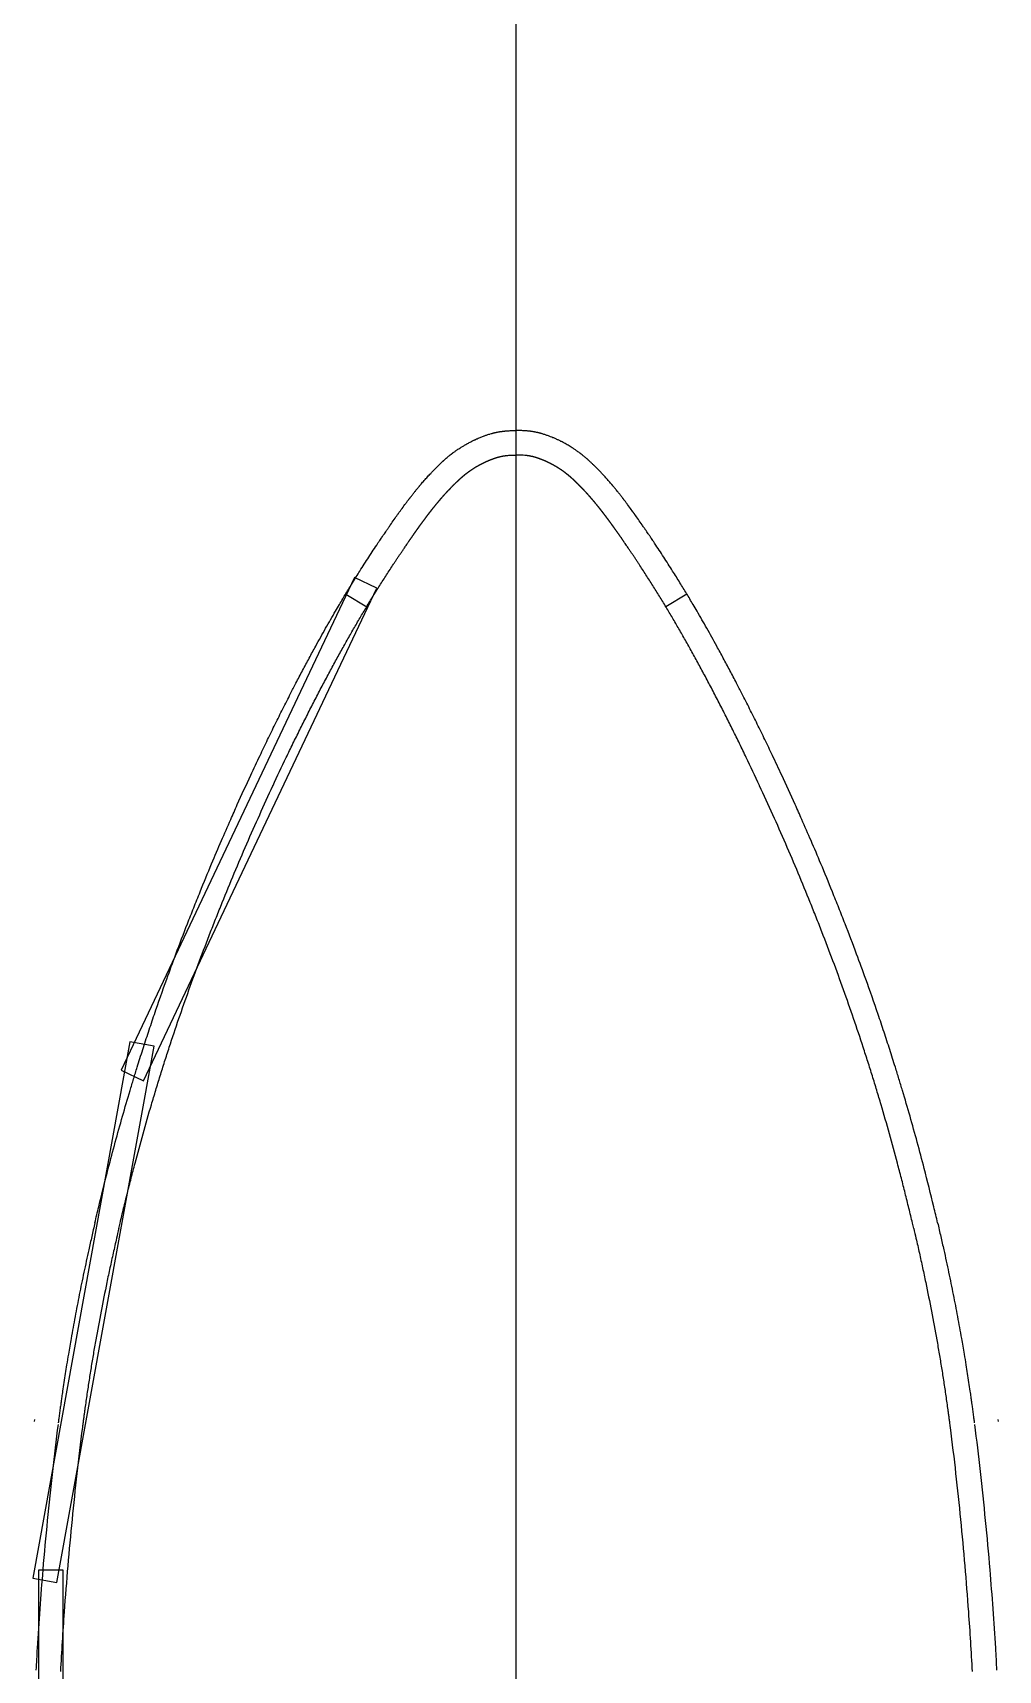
# Model space of a CAD drawing. Header units: millimetres. Extents: x -2789 to 12250, y -4440 to 7168.
# Drawn here: x -380 to 1390, y -1618 to 1386 of the extents above; entities that cross this region are included whole.
import ezdxf

# ---------------------------------------------------------------- set-up
doc = ezdxf.new("R2010")
doc.units = ezdxf.units.MM
doc.header["$MEASUREMENT"] = 0

msp = doc.modelspace()

# ---------------------------------------------------------------- linework, layer by layer
for p, q in [((506.47654, 1356.46758), (506.47654, 7168.37386)), ((506.47654, 1356.46758), (506.47654, 7168.37386)), ((506.47654, -4440.28565), (506.47654, 1371.62064)), ((506.47654, -4440.28565), (506.47654, 1371.62064)), ((193.68875, 356.18674), (232.21979, 332.94113)), ((819.26433, 356.18674), (780.73329, 332.94113))]:
    msp.add_line(p, q)
at = {"color": 7, "linetype": 'Continuous', "lineweight": 25}
for p, q in [((-376.80928, -1158.59942), (-377.22984, -1161.8758)), ((-288.63905, -1169.96701), (-289.05049, -1173.17235)), ((1301.59213, -1169.96701), (1302.00357, -1173.17235)), ((1389.76236, -1158.59942), (1390.18292, -1161.8758))]:
    msp.add_line(p, q, dxfattribs=at)
for points in [[(-217.74453, -517.55959), (-177.07056, -536.8113), (250.74515, 367.05469), (210.07118, 386.30639)], [(-380.03962, -1449.33065), (-335.76048, -1457.35295), (-157.48702, -473.37197), (-201.76616, -465.34966)], [(-369.44698, -2434.87613), (-324.44698, -2434.87613), (-324.44698, -1434.87613), (-369.44698, -1434.87613)]]:
    msp.add_lwpolyline(points, close=True)
at = {"color": 7, "linetype": 'Continuous'}
for points, knots in [([(271.97613, 477.6583), (273.21343, 479.45585), (274.43023, 481.21846), (278.01952, 486.40193), (280.3309, 489.7184), (284.791, 496.0734), (286.94026, 499.11268), (289.23502, 502.33105), (289.46152, 502.64841), (289.91493, 503.28311), (290.11405, 503.5616), (290.51857, 504.12672), (290.69395, 504.3716), (291.0149, 504.81938), (291.17575, 505.04365), (291.78165, 505.88787), (292.22428, 506.50345), (293.61796, 508.43807), (294.56362, 509.74538), (297.80159, 514.20293), (300.0572, 517.27522), (303.39614, 521.77239), (304.51199, 523.26641), (306.16908, 525.47158), (306.7181, 526.19991), (307.62749, 527.40254), (307.98971, 527.88054), (308.54717, 528.61458), (308.74093, 528.86942), (309.0209, 529.23725), (309.10954, 529.35366), (309.33569, 529.65041), (309.47502, 529.83308), (309.78867, 530.24397), (309.9636, 530.47291), (310.30234, 530.91573), (310.46946, 531.13395), (310.80425, 531.57066), (310.97168, 531.78883), (311.47408, 532.44276), (311.80916, 532.87799), (312.7985, 534.16019), (313.4512, 535.00248), (315.34372, 537.4342), (316.57854, 539.00756), (319.03377, 542.1092), (320.25349, 543.63663), (322.93562, 546.96542), (324.39388, 548.7553), (326.4096, 551.2013), (326.9766, 551.88621), (327.85435, 552.94161), (328.16672, 553.31624), (328.71075, 553.96698), (328.93987, 554.24053), (329.32924, 554.70453), (329.50066, 554.90849), (329.85175, 555.32564), (330.03444, 555.54241), (330.39371, 555.96802), (330.57235, 556.17932), (330.92994, 556.60166), (331.1089, 556.81271), (331.64629, 557.44551), (332.00531, 557.86701), (333.1868, 559.24996), (334.01075, 560.20775), (336.79339, 563.4202), (338.76105, 565.65475), (342.71739, 570.07421), (344.70648, 572.25952), (347.65453, 575.44452), (348.59759, 576.45541), (350.0102, 577.95773), (350.48756, 578.46332), (351.3672, 579.39119), (351.76959, 579.81424), (352.58698, 580.67082), (353.00346, 581.10581), (353.83101, 581.96711), (354.24413, 582.39557), (355.48152, 583.67437), (356.30207, 584.51636), (357.94573, 586.19116), (358.76748, 587.02253), (360.06774, 588.32853), (360.54709, 588.80795), (361.21447, 589.47257), (361.40089, 589.65791), (361.77072, 590.025), (361.95284, 590.2055), (362.33579, 590.58429), (362.53127, 590.77731), (362.94308, 591.18319), (363.1481, 591.38484), (363.76051, 591.98593), (364.16331, 592.37964), (364.96953, 593.16443), (365.37037, 593.55298), (366.42384, 594.56976), (367.07278, 595.19159), (368.35947, 596.4156), (368.99851, 597.019), (370.22832, 598.17117), (370.81508, 598.71687), (371.76032, 599.58936), (372.11914, 599.91898), (372.74399, 600.49021), (373.01176, 600.73409), (373.49605, 601.17362), (373.71231, 601.36936), (374.07096, 601.69273), (374.19908, 601.80803), (374.50849, 602.08599), (374.69868, 602.25647), (375.35258, 602.84087), (375.8135, 603.24992), (377.49415, 604.73144), (378.70854, 605.78231), (380.76078, 607.52479), (381.60691, 608.23344), (383.28793, 609.6216), (384.13055, 610.30743), (385.24032, 611.19777), (385.51896, 611.42023), (385.98254, 611.78847), (386.1738, 611.93987), (386.55338, 612.23921), (386.74382, 612.38886), (387.31717, 612.83782), (387.70209, 613.13712), (388.40914, 613.68319), (388.73704, 613.935), (389.3885, 614.43225), (389.71486, 614.67987), (390.69583, 615.41973), (391.35225, 615.90888), (393.44893, 617.45254), (394.90251, 618.49488), (396.89664, 619.88787), (397.41794, 620.24866), (398.4679, 620.96881), (398.99442, 621.32665), (400.57857, 622.39342), (401.64078, 623.09563), (404.32523, 624.83757), (405.95832, 625.86742), (409.23377, 627.87519), (410.88509, 628.85893), (414.58407, 631.00001), (416.6358, 632.14617), (420.79406, 634.38589), (422.89541, 635.47618), (425.40306, 636.72982), (425.80136, 636.92753), (426.99778, 637.51717), (427.81249, 637.91283), (429.12085, 638.53868), (429.61308, 638.77206), (430.58587, 639.22928), (431.07259, 639.45613), (432.04032, 639.903), (432.52399, 640.12433), (433.57432, 640.60049), (434.14175, 640.85487), (436.04598, 641.69923), (437.38863, 642.27901), (440.77008, 643.69921), (442.7984, 644.51499), (445.68779, 645.6253), (446.54393, 645.94778), (448.15047, 646.54057), (448.89194, 646.80922), (450.38191, 647.3394), (451.12724, 647.59971), (453.3644, 648.36615), (454.85738, 648.8578), (457.30228, 649.62964), (458.25316, 649.92162), (459.2048, 650.20548)], [0.00008814012, 0.00008814012, 0.00008814012, 0.00008814012, 0.02307396347, 0.02307396347, 0.06904561017, 0.06904561017, 0.11501725687, 0.11501725687, 0.12009366868, 0.12009366868, 0.12517008048, 0.12517008048, 0.12818460681, 0.12818460681, 0.13119913315, 0.13119913315, 0.13952341723, 0.13952341723, 0.15750398706, 0.15750398706, 0.2015762351, 0.2015762351, 0.22404030983, 0.22404030983, 0.23526631912, 0.23526631912, 0.24274152547, 0.24274152547, 0.24675751545, 0.24675751545, 0.24868014132, 0.24868014132, 0.25136839499, 0.25136839499, 0.25440872256, 0.25440872256, 0.25744905013, 0.25744905013, 0.2604893777, 0.2604893777, 0.26657003283, 0.26657003283, 0.27848864531, 0.27848864531, 0.30123698137, 0.30123698137, 0.32398531744, 0.32398531744, 0.35153144342, 0.35153144342, 0.36235771624, 0.36235771624, 0.36834071531, 0.36834071531, 0.37277932357, 0.37277932357, 0.37595472766, 0.37595472766, 0.37913013175, 0.37913013175, 0.38230553584, 0.38230553584, 0.38548093993, 0.38548093993, 0.39183174811, 0.39183174811, 0.40637011333, 0.40637011333, 0.44081103899, 0.44081103899, 0.47525196466, 0.47525196466, 0.4915172493, 0.4915172493, 0.49960243022, 0.49960243022, 0.50631584594, 0.50631584594, 0.51312675337, 0.51312675337, 0.5199376608, 0.5199376608, 0.53355947566, 0.53355947566, 0.54718129052, 0.54718129052, 0.5551405405, 0.5551405405, 0.55824124763, 0.55824124763, 0.56134195476, 0.56134195476, 0.56444266189, 0.56444266189, 0.56754336902, 0.56754336902, 0.57374478328, 0.57374478328, 0.57994619754, 0.57994619754, 0.59009990802, 0.59009990802, 0.60025361851, 0.60025361851, 0.60976232573, 0.60976232573, 0.61562244124, 0.61562244124, 0.61999174201, 0.61999174201, 0.62372068038, 0.62372068038, 0.62573190009, 0.62573190009, 0.62847402407, 0.62847402407, 0.6353004861, 0.6353004861, 0.65332334167, 0.65332334167, 0.66595856118, 0.66595856118, 0.67859378068, 0.67859378068, 0.6828371961, 0.6828371961, 0.68566129575, 0.68566129575, 0.6884853954, 0.6884853954, 0.69413359469, 0.69413359469, 0.69878612392, 0.69878612392, 0.70343865316, 0.70343865316, 0.71274371162, 0.71274371162, 0.73305272464, 0.73305272464, 0.74031383223, 0.74031383223, 0.74757493983, 0.74757493983, 0.76209715501, 0.76209715501, 0.78406909084, 0.78406909084, 0.80604102666, 0.80604102666, 0.8328943956, 0.8328943956, 0.85974776453, 0.85974776453, 0.86481079528, 0.86481079528, 0.87493685678, 0.87493685678, 0.88099494912, 0.88099494912, 0.88684817632, 0.88684817632, 0.89270140353, 0.89270140353, 0.89956327093, 0.89956327093, 0.91592309589, 0.91592309589, 0.94072519341, 0.94072519341, 0.95116049636, 0.95116049636, 0.96029513951, 0.96029513951, 0.96942978267, 0.96942978267, 0.98769906897, 0.98769906897, 0.9993125159, 0.9993125159, 0.9993125159, 0.9993125159]), ([(459.56518, 650.31134), (460.0679, 650.45673), (460.58317, 650.60423), (461.28307, 650.80174), (461.51405, 650.86635), (461.91269, 650.97693), (462.08225, 651.02362), (462.33885, 651.09359), (462.4218, 651.11609), (462.54258, 651.14868), (462.57713, 651.15798), (462.6273, 651.17146), (462.64369, 651.17586), (462.68047, 651.18572), (462.7104, 651.19372), (462.75717, 651.20621), (462.77765, 651.21167), (462.82716, 651.22486), (462.85531, 651.23235), (462.91109, 651.24718), (462.9388, 651.25454), (463.02137, 651.27643), (463.07571, 651.29081), (463.23486, 651.33279), (463.33234, 651.35838), (463.53501, 651.41136), (463.63924, 651.4385), (463.85053, 651.49322), (463.95581, 651.52035), (464.27014, 651.60095), (464.47666, 651.65336), (464.88844, 651.75682), (465.09482, 651.80816), (465.71571, 651.96098), (466.13081, 652.06097), (466.95902, 652.25619), (467.37314, 652.35169), (468.36082, 652.57451), (468.94018, 652.70123), (470.1121, 652.9491), (470.69519, 653.06829), (471.85585, 653.29792), (472.4342, 653.40854), (473.55686, 653.61572), (474.10046, 653.71251), (475.2652, 653.91272), (475.8954, 654.01665), (477.03518, 654.19659), (477.53976, 654.27347), (478.29347, 654.38418), (478.53939, 654.41965), (478.92581, 654.47442), (479.06636, 654.49415), (479.37094, 654.5364), (479.53626, 654.55903), (479.8161, 654.59693), (479.9381, 654.61331), (480.15061, 654.64151), (480.23708, 654.65287), (480.4067, 654.67502), (480.49387, 654.68632), (480.7641, 654.72109), (480.95054, 654.74469), (481.31943, 654.79064), (481.50394, 654.81325), (482.12492, 654.88819), (482.56743, 654.9397), (483.52599, 655.04744), (484.04648, 655.10366), (485.15372, 655.21843), (485.73864, 655.27649), (486.44706, 655.3441), (486.57324, 655.35604), (486.69931, 655.36785)], [0.00494697507, 0.00494697507, 0.00494697507, 0.00494697507, 0.05481923929, 0.05481923929, 0.0812972154, 0.0812972154, 0.10331279454, 0.10331279454, 0.11354529158, 0.11354529158, 0.11851515234, 0.11851515234, 0.12138297716, 0.12138297716, 0.12425080198, 0.12425080198, 0.12711862679, 0.12711862679, 0.12998645161, 0.12998645161, 0.13285427643, 0.13285427643, 0.13858992606, 0.13858992606, 0.15006122532, 0.15006122532, 0.16153252459, 0.16153252459, 0.17300382385, 0.17300382385, 0.19594642238, 0.19594642238, 0.21888902092, 0.21888902092, 0.26477421798, 0.26477421798, 0.31065941504, 0.31065941504, 0.37402379042, 0.37402379042, 0.43738816579, 0.43738816579, 0.50075254117, 0.50075254117, 0.56019171947, 0.56019171947, 0.62946276876, 0.62946276876, 0.68383356566, 0.68383356566, 0.71030788355, 0.71030788355, 0.7257488127, 0.7257488127, 0.74230107546, 0.74230107546, 0.75621299, 0.75621299, 0.76682793443, 0.76682793443, 0.77744287886, 0.77744287886, 0.79867276771, 0.79867276771, 0.81990265657, 0.81990265657, 0.86960536865, 0.86960536865, 0.92532998201, 0.92532998201, 0.98457757255, 0.98457757255, 0.99741942509, 0.99741942509, 0.99741942509, 0.99741942509]), ([(486.88092, 655.3845), (488.36938, 655.5179), (489.84534, 655.63092), (492.6785, 655.81508), (494.04502, 655.88935), (496.78838, 656.01241), (498.16209, 656.06083), (500.89634, 656.13363), (502.25919, 656.15815), (504.57356, 656.18209), (505.52721, 656.18679), (506.4787, 656.18674)], [0.000078171539, 0.000078171539, 0.000078171539, 0.000078171539, 0.004331487427, 0.004331487427, 0.008309909328, 0.008309909328, 0.012288331229, 0.012288331229, 0.01626675313, 0.01626675313, 0.019065524624, 0.019065524624, 0.019065524624, 0.019065524624]), ([(526.07216, 655.3845), (524.64511, 655.51239), (523.22698, 655.62178), (520.67871, 655.78984), (519.54879, 655.85419), (517.27561, 655.96543), (516.13826, 656.0119), (512.72648, 656.12592), (510.46479, 656.16754), (507.63405, 656.18504), (507.05383, 656.18677), (506.47438, 656.18674)], [0.000078171539, 0.000078171539, 0.000078171539, 0.000078171539, 0.004162468898, 0.004162468898, 0.007462134532, 0.007462134532, 0.010761800167, 0.010761800167, 0.017361131435, 0.017361131435, 0.019065524624, 0.019065524624, 0.019065524624, 0.019065524624]), ([(553.3879, 650.31134), (552.88518, 650.45673), (552.36991, 650.60423), (551.67, 650.80174), (551.43903, 650.86635), (551.04039, 650.97693), (550.87083, 651.02362), (550.61423, 651.09359), (550.53128, 651.11609), (550.4105, 651.14868), (550.37595, 651.15798), (550.32578, 651.17146), (550.30938, 651.17586), (550.27261, 651.18572), (550.24268, 651.19372), (550.19591, 651.20621), (550.17543, 651.21167), (550.12592, 651.22486), (550.09777, 651.23235), (550.04199, 651.24718), (550.01428, 651.25454), (549.9317, 651.27643), (549.87736, 651.29081), (549.71822, 651.33279), (549.62074, 651.35838), (549.41807, 651.41136), (549.31384, 651.4385), (549.10254, 651.49322), (548.99727, 651.52035), (548.68294, 651.60095), (548.47642, 651.65336), (548.06464, 651.75682), (547.85826, 651.80816), (547.23737, 651.96098), (546.82226, 652.06097), (545.99406, 652.25619), (545.57994, 652.35169), (544.59226, 652.57451), (544.0129, 652.70123), (542.84097, 652.9491), (542.25789, 653.06829), (541.09723, 653.29792), (540.51888, 653.40854), (539.39622, 653.61572), (538.85261, 653.71251), (537.68788, 653.91272), (537.05767, 654.01665), (535.91789, 654.19659), (535.41331, 654.27347), (534.65961, 654.38418), (534.41369, 654.41965), (534.02727, 654.47442), (533.88671, 654.49415), (533.58214, 654.5364), (533.41681, 654.55903), (533.13697, 654.59693), (533.01498, 654.61331), (532.80247, 654.64151), (532.716, 654.65287), (532.54638, 654.67502), (532.45921, 654.68632), (532.18898, 654.72109), (532.00254, 654.74469), (531.63365, 654.79064), (531.44914, 654.81325), (530.82817, 654.88819), (530.38566, 654.9397), (529.4271, 655.04744), (528.90661, 655.10366), (527.79936, 655.21843), (527.21444, 655.27649), (526.50602, 655.3441), (526.37984, 655.35604), (526.25377, 655.36785)], [0.00494697507, 0.00494697507, 0.00494697507, 0.00494697507, 0.05481923929, 0.05481923929, 0.0812972154, 0.0812972154, 0.10331279454, 0.10331279454, 0.11354529157, 0.11354529157, 0.11851515234, 0.11851515234, 0.12138297719, 0.12138297719, 0.12425080205, 0.12425080205, 0.1271186269, 0.1271186269, 0.12998645176, 0.12998645176, 0.13285427661, 0.13285427661, 0.13858992633, 0.13858992633, 0.15006122575, 0.15006122575, 0.16153252517, 0.16153252517, 0.1730038246, 0.1730038246, 0.19594642344, 0.19594642344, 0.21888902229, 0.21888902229, 0.26477421998, 0.26477421998, 0.31065941767, 0.31065941767, 0.37402379642, 0.37402379642, 0.43738817517, 0.43738817517, 0.50075255391, 0.50075255391, 0.56019175816, 0.56019175816, 0.62946331322, 0.62946331322, 0.6838338807, 0.6838338807, 0.71030793566, 0.71030793566, 0.72574886967, 0.72574886967, 0.74230115722, 0.74230115722, 0.75621301279, 0.75621301279, 0.7668279282, 0.7668279282, 0.77744284361, 0.77744284361, 0.79867267443, 0.79867267443, 0.81990250526, 0.81990250526, 0.86960471047, 0.86960471047, 0.92532986146, 0.92532986146, 0.98457740941, 0.98457740941, 0.99741942509, 0.99741942509, 0.99741942509, 0.99741942509]), ([(740.97695, 477.6583), (739.73965, 479.45585), (738.52285, 481.21846), (734.93355, 486.40193), (732.62218, 489.7184), (728.16208, 496.0734), (726.01282, 499.11268), (723.71806, 502.33105), (723.49156, 502.64841), (723.03814, 503.28311), (722.83903, 503.5616), (722.43451, 504.12672), (722.25912, 504.3716), (721.93818, 504.81938), (721.77733, 505.04365), (721.17143, 505.88787), (720.7288, 506.50345), (719.33512, 508.43807), (718.38946, 509.74538), (715.15149, 514.20293), (712.89588, 517.27522), (709.55694, 521.77239), (708.44109, 523.26641), (706.784, 525.47158), (706.23498, 526.19991), (705.32559, 527.40254), (704.96337, 527.88054), (704.4059, 528.61458), (704.21215, 528.86942), (703.93218, 529.23725), (703.84354, 529.35366), (703.61739, 529.65041), (703.47806, 529.83308), (703.16441, 530.24396), (702.98948, 530.47291), (702.65074, 530.91573), (702.48362, 531.13394), (702.14883, 531.57066), (701.98139, 531.78882), (701.479, 532.44276), (701.14391, 532.87799), (700.15458, 534.16019), (699.50188, 535.00248), (697.60935, 537.4342), (696.37454, 539.00756), (693.91931, 542.1092), (692.69959, 543.63663), (690.01744, 546.96543), (688.55917, 548.75533), (686.54347, 551.20132), (685.97649, 551.8862), (685.09877, 552.94157), (684.78639, 553.3162), (684.24236, 553.96695), (684.01323, 554.24051), (683.62392, 554.70443), (683.45257, 554.90831), (683.10161, 555.3253), (682.919, 555.54198), (682.55986, 555.96744), (682.38128, 556.17867), (682.02383, 556.60085), (681.84493, 556.81183), (681.30774, 557.4444), (680.94886, 557.86574), (679.76719, 559.24889), (678.94294, 560.20705), (676.16092, 563.41878), (674.1942, 565.65229), (670.23976, 570.0697), (668.25163, 572.25401), (665.29852, 575.44458), (664.34943, 576.46192), (662.93395, 577.96719), (662.4596, 578.46957), (661.59003, 579.38681), (661.1946, 579.80255), (660.38523, 580.6508), (659.96962, 581.08494), (659.14371, 581.94464), (658.73141, 582.3723), (657.49647, 583.64874), (656.67755, 584.48918), (655.03723, 586.16084), (654.21713, 586.99069), (652.91613, 588.29769), (652.43444, 588.77955), (651.64466, 589.56618), (651.33978, 589.86901), (650.73663, 590.46653), (650.40714, 590.79202), (649.73249, 591.45631), (649.39848, 591.78405), (648.73405, 592.43385), (648.40273, 592.75676), (647.413, 593.71809), (646.75777, 594.35007), (645.53699, 595.519), (644.97391, 596.05475), (643.85078, 597.11633), (643.29169, 597.6412), (642.2758, 598.58841), (641.81516, 599.01543), (640.89975, 599.85893), (640.44526, 600.27517), (639.7352, 600.92142), (639.48568, 601.14773), (639.13962, 601.46052), (639.03493, 601.555), (638.82654, 601.74274), (638.72063, 601.83801), (638.44272, 602.08765), (638.26166, 602.24996), (637.68866, 602.76213), (637.29818, 603.10909), (636.51711, 603.79919), (636.12713, 604.14175), (634.95852, 605.16223), (634.18022, 605.83374), (632.63397, 607.15175), (631.86191, 607.80179), (630.52902, 608.90968), (629.97199, 609.36836), (629.02351, 610.14194), (628.63355, 610.45782), (627.97532, 610.98747), (627.70322, 611.20539), (626.88786, 611.85522), (626.32968, 612.29561), (625.43774, 612.9919), (625.10591, 613.2494), (624.46505, 613.74382), (624.14902, 613.9863), (623.52339, 614.46352), (623.20998, 614.70121), (622.26804, 615.4115), (621.63778, 615.88129), (620.10018, 617.01421), (619.1887, 617.67475), (617.51708, 618.86631), (616.7564, 619.40112), (615.24236, 620.45156), (614.4821, 620.9721), (612.1917, 622.51965), (610.65194, 623.53255), (607.8639, 625.31774), (606.61843, 626.09798), (604.12415, 627.62716), (602.86912, 628.38007), (599.08083, 630.60364), (596.52752, 632.03765), (592.82726, 634.02353), (591.71479, 634.60891), (589.83572, 635.57826), (589.07477, 635.96551), (587.44192, 636.78536), (586.57418, 637.21447), (584.79962, 638.07763), (583.90421, 638.50603), (582.37015, 639.22838), (581.72805, 639.52738), (580.45109, 640.11479), (579.81293, 640.40481), (578.26203, 641.10089), (577.35837, 641.49923), (575.54369, 642.285), (574.63581, 642.67095), (572.26959, 643.65792), (570.8195, 644.24427), (568.46721, 645.16546), (567.56836, 645.51034), (564.87017, 646.52391), (563.08534, 647.16577), (559.50624, 648.39655), (557.71449, 648.98416), (555.19663, 649.76862), (554.47267, 649.9894), (553.74828, 650.20548)], [0.00008814012, 0.00008814012, 0.00008814012, 0.00008814012, 0.02307396347, 0.02307396347, 0.06904561017, 0.06904561017, 0.11501725687, 0.11501725687, 0.12009366868, 0.12009366868, 0.12517008048, 0.12517008048, 0.12818460681, 0.12818460681, 0.13119913315, 0.13119913315, 0.13952341723, 0.13952341723, 0.15750398706, 0.15750398706, 0.2015762351, 0.2015762351, 0.2240403098, 0.2240403098, 0.23526631908, 0.23526631908, 0.24274152536, 0.24274152536, 0.24675751573, 0.24675751573, 0.24868014156, 0.24868014156, 0.25136838849, 0.25136838849, 0.25440871738, 0.25440871738, 0.25744904627, 0.25744904627, 0.26048937516, 0.26048937516, 0.26657003294, 0.26657003294, 0.27848865013, 0.27848865013, 0.301236989, 0.301236989, 0.32398532787, 0.32398532787, 0.35153168992, 0.35153168992, 0.36235749135, 0.36235749135, 0.36834052499, 0.36834052499, 0.37277918269, 0.37277918269, 0.3759534146, 0.3759534146, 0.37912764651, 0.37912764651, 0.38230187842, 0.38230187842, 0.38547611032, 0.38547611032, 0.39182457414, 0.39182457414, 0.40636831057, 0.40636831057, 0.44079293164, 0.44079293164, 0.47521755272, 0.47521755272, 0.49158664359, 0.49158664359, 0.49961760005, 0.49961760005, 0.50621548012, 0.50621548012, 0.51301251565, 0.51301251565, 0.51980955119, 0.51980955119, 0.53340362225, 0.53340362225, 0.54699769332, 0.54699769332, 0.55499644807, 0.55499644807, 0.56008658219, 0.56008658219, 0.5651767163, 0.5651767163, 0.57026685041, 0.57026685041, 0.57535698453, 0.57535698453, 0.58553725275, 0.58553725275, 0.5944504347, 0.5944504347, 0.60336361665, 0.60336361665, 0.61082785181, 0.61082785181, 0.61826773031, 0.61826773031, 0.62247577773, 0.62247577773, 0.62413006813, 0.62413006813, 0.62578435853, 0.62578435853, 0.62839482753, 0.62839482753, 0.634168178, 0.634168178, 0.63994152848, 0.63994152848, 0.65148626529, 0.65148626529, 0.66303100211, 0.66303100211, 0.67143373266, 0.67143373266, 0.67729642088, 0.67729642088, 0.68143687357, 0.68143687357, 0.68971777895, 0.68971777895, 0.6945765508, 0.6945765508, 0.69904370098, 0.69904370098, 0.70351085117, 0.70351085117, 0.71244515154, 0.71244515154, 0.72523529056, 0.72523529056, 0.73574466047, 0.73574466047, 0.74625403039, 0.74625403039, 0.76727277022, 0.76727277022, 0.78400536739, 0.78400536739, 0.80073796456, 0.80073796456, 0.8342031589, 0.8342031589, 0.84848399399, 0.84848399399, 0.85820329728, 0.85820329728, 0.8692823791, 0.8692823791, 0.88036146092, 0.88036146092, 0.8880864143, 0.8880864143, 0.89581136768, 0.89581136768, 0.90686767614, 0.90686767614, 0.9179239846, 0.9179239846, 0.93566435069, 0.93566435069, 0.94662593711, 0.94662593711, 0.96854910995, 0.96854910995, 0.99047228279, 0.99047228279, 0.9993125159, 0.9993125159, 0.9993125159, 0.9993125159]), ([(522.05523, 610.56414), (520.30614, 610.7209), (518.55489, 610.84226), (515.38751, 611.0075), (514.00224, 611.06272), (511.20898, 611.14265), (509.79487, 611.1677), (507.73959, 611.18431), (507.10934, 611.18677), (506.47654, 611.18674)], [0.000078171539, 0.000078171539, 0.000078171539, 0.000078171539, 0.006810579527, 0.006810579527, 0.011833705748, 0.011833705748, 0.016856831968, 0.016856831968, 0.019065524624, 0.019065524624, 0.019065524624, 0.019065524624]), ([(19.63632, 23.74307), (25.331, 36.00878), (31.03584, 48.15536), (41.35282, 69.86869), (45.95908, 79.47278), (55.19908, 98.55575), (59.83585, 108.04021), (69.15776, 126.92324), (73.84286, 136.32184), (83.26124, 155.03304), (87.9938, 164.34423), (96.00675, 179.95711), (99.27584, 186.28451), (104.60021, 196.5221), (106.64903, 200.44531), (110.72708, 208.22245), (112.75798, 212.07953), (118.82851, 223.56038), (122.84678, 231.09537), (130.83026, 245.93568), (134.79531, 253.24056), (141.80926, 266.04494), (144.86851, 271.58924), (150.95121, 282.53127), (153.97616, 287.93163), (163.02645, 303.96363), (169.02806, 314.42779), (177.45823, 328.88949), (179.89683, 333.04479), (184.29481, 340.48808), (186.25644, 343.78981), (190.20531, 350.40045), (192.19096, 353.70665), (198.1742, 363.61538), (202.19909, 370.20975), (210.71669, 384.01742), (215.21646, 391.22812), (225.15143, 406.96533), (230.60446, 415.4852), (241.60142, 432.43398), (247.14785, 440.86657), (253.83493, 450.89622), (254.95127, 452.56601), (256.89478, 455.46507), (257.7196, 456.69296), (259.23277, 458.94094), (259.92018, 459.96044), (261.02204, 461.59191), (261.4328, 462.19953), (262.36351, 463.57516), (262.88679, 464.34773), (264.18075, 466.25464), (264.96897, 467.41353), (266.65596, 469.88842), (267.55226, 471.20081), (268.94123, 473.23111), (269.39558, 473.89477), (270.20133, 475.07086), (270.54856, 475.57744), (271.24741, 476.59648), (271.59691, 477.10589), (271.94255, 477.60945)], [0.68771354543, 0.68771354543, 0.68771354543, 0.68771354543, 0.70937483835, 0.70937483835, 0.72680618953, 0.72680618953, 0.7442375407, 0.7442375407, 0.76166889187, 0.76166889187, 0.77910024304, 0.77910024304, 0.79103204202, 0.79103204202, 0.79849616877, 0.79849616877, 0.80596029553, 0.80596029553, 0.82088854903, 0.82088854903, 0.83581680254, 0.83581680254, 0.84749267413, 0.84749267413, 0.85916854573, 0.85916854573, 0.88252028892, 0.88252028892, 0.892040667, 0.892040667, 0.89969766698, 0.89969766698, 0.90735466695, 0.90735466695, 0.9226686669, 0.9226686669, 0.93945341105, 0.93945341105, 0.95947253638, 0.95947253638, 0.97949166171, 0.97949166171, 0.98350164598, 0.98350164598, 0.98644459865, 0.98644459865, 0.98885877592, 0.98885877592, 0.99029172197, 0.99029172197, 0.99211757298, 0.99211757298, 0.99461989407, 0.99461989407, 0.99712221516, 0.99712221516, 0.99829786951, 0.99829786951, 0.99915808644, 0.99915808644, 0.99998888687, 0.99998888687, 0.99998888687, 0.99998888687]), ([(993.31676, 23.74307), (987.62208, 36.00878), (981.91724, 48.15536), (971.60026, 69.86869), (966.994, 79.47278), (957.754, 98.55575), (953.11723, 108.04021), (943.79532, 126.92324), (939.11022, 136.32184), (929.69184, 155.03304), (924.95928, 164.34423), (916.94633, 179.95711), (913.67724, 186.28451), (908.35286, 196.5221), (906.30405, 200.44531), (902.226, 208.22245), (900.1951, 212.07953), (894.12457, 223.56038), (890.1063, 231.09537), (882.12282, 245.93568), (878.15777, 253.24056), (871.14382, 266.04494), (868.08457, 271.58924), (862.00187, 282.53127), (858.97692, 287.93163), (849.92663, 303.96363), (843.92502, 314.42779), (835.49485, 328.88949), (833.05625, 333.04479), (828.65826, 340.48808), (826.69664, 343.78981), (822.74777, 350.40045), (820.76212, 353.70665), (814.77888, 363.61538), (810.75399, 370.20975), (802.23639, 384.01742), (797.73662, 391.22812), (787.80165, 406.96532), (782.34863, 415.48519), (771.35167, 432.43397), (765.80523, 440.86656), (759.11816, 450.8962), (758.00183, 452.56599), (756.0583, 455.46507), (755.23346, 456.69298), (753.72028, 458.94099), (753.03286, 459.9605), (751.93105, 461.59189), (751.52035, 462.19943), (750.58968, 463.57498), (750.06641, 464.34756), (748.77246, 466.25444), (747.98426, 467.41331), (746.29731, 469.88814), (745.40103, 471.2005), (744.01207, 473.2308), (743.55769, 473.89449), (742.7519, 475.07064), (742.40465, 475.57724), (741.70574, 476.59637), (741.35621, 477.10584), (741.01053, 477.60945)], [0.68771354543, 0.68771354543, 0.68771354543, 0.68771354543, 0.70937483835, 0.70937483835, 0.72680618953, 0.72680618953, 0.7442375407, 0.7442375407, 0.76166889187, 0.76166889187, 0.77910024304, 0.77910024304, 0.79103204202, 0.79103204202, 0.79849616877, 0.79849616877, 0.80596029552, 0.80596029552, 0.82088854902, 0.82088854902, 0.83581680253, 0.83581680253, 0.84749267412, 0.84749267412, 0.85916854572, 0.85916854572, 0.88252028891, 0.88252028891, 0.89204066717, 0.89204066717, 0.89969766693, 0.89969766693, 0.9073546667, 0.9073546667, 0.92266866622, 0.92266866622, 0.93945340985, 0.93945340985, 0.95947253057, 0.95947253057, 0.9794916513, 0.9794916513, 0.98350162341, 0.98350162341, 0.98644464261, 0.98644464261, 0.98885881999, 0.98885881999, 0.99029158631, 0.99029158631, 0.9921174386, 0.9921174386, 0.99461972368, 0.99461972368, 0.99712200876, 0.99712200876, 0.99829772792, 0.99829772792, 0.99915799679, 0.99915799679, 0.99998888687, 0.99998888687, 0.99998888687, 0.99998888687]), ([(-266.16895, -797.75091), (-263.84283, -787.81298), (-261.47654, -777.86286), (-253.42388, -744.52489), (-247.54174, -721.01313), (-237.32316, -681.60962), (-233.06301, -665.57734), (-224.38175, -633.67957), (-219.96174, -617.8188), (-210.96332, -586.27596), (-206.38371, -570.58971), (-199.56886, -547.77378), (-197.39688, -540.57772), (-193.01921, -526.22431), (-190.81252, -519.06378), (-185.23848, -501.16257), (-181.84286, -490.42309), (-174.93951, -468.9158), (-171.43311, -458.15212), (-164.31249, -436.61005), (-160.69801, -425.83077), (-149.69089, -393.46487), (-142.13393, -371.84822), (-128.89158, -334.96833), (-123.31251, -319.71367), (-110.73922, -285.94557), (-103.69112, -267.41168), (-92.66316, -238.99906), (-88.8093, -229.17402), (-81.02903, -209.54426), (-77.10372, -199.74101), (-66.2273, -172.85031), (-59.19675, -155.76747), (-46.12779, -124.55089), (-40.12834, -110.41866), (-28.45993, -83.30697), (-22.80362, -70.32791), (-13.09102, -48.31675), (-9.06503, -39.27126), (3.10531, -12.16115), (11.34035, 5.87348), (19.60931, 23.68489), (19.62282, 23.71398), (19.63632, 23.74307)], [0.21315310249, 0.21315310249, 0.21315310249, 0.21315310249, 0.22997345829, 0.22997345829, 0.26940436862, 0.26940436862, 0.29671763132, 0.29671763132, 0.32403089402, 0.32403089402, 0.35134415672, 0.35134415672, 0.36398429401, 0.36398429401, 0.37662443131, 0.37662443131, 0.39558427615, 0.39558427615, 0.414544121, 0.414544121, 0.43350396585, 0.43350396585, 0.47142365555, 0.47142365555, 0.49813184751, 0.49813184751, 0.53039044767, 0.53039044767, 0.54738620997, 0.54738620997, 0.56427342809, 0.56427342809, 0.59373575433, 0.59373575433, 0.61809993395, 0.61809993395, 0.64055886799, 0.64055886799, 0.6562599702, 0.6562599702, 0.68766217462, 0.68766217462, 0.68771354543, 0.68771354543, 0.68771354543, 0.68771354543]), ([(1279.12203, -797.75091), (1276.79591, -787.81298), (1274.42962, -777.86286), (1266.37696, -744.52489), (1260.49482, -721.01313), (1250.27623, -681.60962), (1246.01609, -665.57734), (1237.33483, -633.67957), (1232.91482, -617.8188), (1223.9164, -586.27596), (1219.33679, -570.58971), (1212.52194, -547.77378), (1210.34996, -540.57772), (1205.97229, -526.22431), (1203.7656, -519.06378), (1198.19156, -501.16257), (1194.79593, -490.42309), (1187.89259, -468.9158), (1184.38618, -458.15212), (1177.26557, -436.61005), (1173.65109, -425.83077), (1162.64397, -393.46487), (1155.08701, -371.84822), (1141.84466, -334.96833), (1136.26559, -319.71367), (1123.6923, -285.94557), (1116.6442, -267.41168), (1105.61623, -238.99905), (1101.76238, -229.17401), (1093.98211, -209.54426), (1090.0568, -199.741), (1079.18036, -172.85026), (1072.14979, -155.76738), (1059.08081, -124.55075), (1053.08136, -110.41852), (1041.41297, -83.30689), (1035.75669, -70.32789), (1026.04411, -48.31676), (1022.0181, -39.27125), (1009.84773, -12.16107), (1001.61267, 5.87362), (993.34371, 23.68502), (993.33023, 23.71404), (993.31676, 23.74307)], [0.21315310249, 0.21315310249, 0.21315310249, 0.21315310249, 0.22997345829, 0.22997345829, 0.26940436863, 0.26940436863, 0.29671763133, 0.29671763133, 0.32403089402, 0.32403089402, 0.35134415672, 0.35134415672, 0.36398429402, 0.36398429402, 0.37662443132, 0.37662443132, 0.39558427615, 0.39558427615, 0.41454412097, 0.41454412097, 0.4335039658, 0.4335039658, 0.47142365545, 0.47142365545, 0.49813184652, 0.49813184652, 0.5303904519, 0.5303904519, 0.54738621262, 0.54738621262, 0.56427343469, 0.56427343469, 0.59373583101, 0.59373583101, 0.61810001578, 0.61810001578, 0.64055884728, 0.64055884728, 0.6562599927, 0.6562599927, 0.68766228353, 0.68766228353, 0.68771354543, 0.68771354543, 0.68771354543, 0.68771354543]), ([(-266.16895, -797.75089), (-268.08751, -805.94762), (-269.97893, -814.13671), (-273.70733, -830.49899), (-275.54354, -838.66896), (-280.42978, -860.72044), (-283.41827, -874.54872), (-289.19908, -902.00455), (-291.99158, -915.63151), (-297.38704, -942.71597), (-299.99031, -956.17515), (-305.01367, -982.95758), (-307.43365, -996.28017), (-311.4488, -1019.13516), (-313.08622, -1028.69209), (-315.78018, -1044.8287), (-316.86174, -1051.42843), (-318.78195, -1063.37071), (-319.62821, -1068.71717), (-321.29889, -1079.44195), (-322.12258, -1084.81553), (-323.74611, -1095.58162), (-324.54624, -1100.97607), (-325.84891, -1109.90691), (-326.35832, -1113.43814), (-327.25935, -1119.75386), (-327.65299, -1122.53748), (-328.32278, -1127.3163), (-328.60061, -1129.3113), (-329.08782, -1132.83275), (-329.29764, -1134.35686), (-329.71662, -1137.41593), (-329.92635, -1138.95529), (-330.56736, -1143.68862), (-331.0125, -1147.01377), (-331.67993, -1152.05118), (-331.89116, -1153.6525), (-332.26188, -1156.47505), (-332.41991, -1157.68196), (-332.752, -1160.22584), (-332.92737, -1161.57347), (-333.15724, -1163.34522), (-333.21194, -1163.76722), (-333.26641, -1164.1879)], [0.78679507871, 0.78679507871, 0.78679507871, 0.78679507871, 0.8006787101, 0.8006787101, 0.81456234149, 0.81456234149, 0.83828546391, 0.83828546391, 0.86200858633, 0.86200858633, 0.88573170875, 0.88573170875, 0.90945483117, 0.90945483117, 0.92661173236, 0.92661173236, 0.93852678231, 0.93852678231, 0.94817967332, 0.94817967332, 0.95783256432, 0.95783256432, 0.96748545533, 0.96748545533, 0.97378721616, 0.97378721616, 0.97875196904, 0.97875196904, 0.98230832879, 0.98230832879, 0.9850262653, 0.9850262653, 0.9877442018, 0.9877442018, 0.99318007482, 0.99318007482, 0.99564593615, 0.99564593615, 0.99745047268, 0.99745047268, 0.99938499085, 0.99938499085, 0.99998999874, 0.99998999874, 0.99998999874, 0.99998999874]), ([(1279.12203, -797.75089), (1281.04059, -805.94762), (1282.932, -814.13671), (1286.66041, -830.49899), (1288.49662, -838.66896), (1293.38286, -860.72044), (1296.37135, -874.54872), (1302.15216, -902.00455), (1304.94466, -915.63151), (1310.34012, -942.71597), (1312.94339, -956.17515), (1317.96675, -982.95758), (1320.38673, -996.28017), (1324.40187, -1019.13516), (1326.0393, -1028.69209), (1328.73326, -1044.8287), (1329.81482, -1051.42843), (1331.73503, -1063.37071), (1332.58129, -1068.71717), (1334.25197, -1079.44195), (1335.07566, -1084.81553), (1336.69919, -1095.58162), (1337.49932, -1100.97607), (1338.80199, -1109.90691), (1339.3114, -1113.43814), (1340.21243, -1119.75386), (1340.60607, -1122.53748), (1341.27586, -1127.3163), (1341.55369, -1129.3113), (1342.0409, -1132.83275), (1342.25072, -1134.35686), (1342.6697, -1137.41593), (1342.87943, -1138.95529), (1343.52044, -1143.68862), (1343.96558, -1147.01377), (1344.63301, -1152.05118), (1344.84424, -1153.6525), (1345.21496, -1156.47505), (1345.37299, -1157.68196), (1345.70508, -1160.22584), (1345.88045, -1161.57347), (1346.11032, -1163.34522), (1346.16502, -1163.76722), (1346.21949, -1164.1879)], [0.78679507871, 0.78679507871, 0.78679507871, 0.78679507871, 0.8006787101, 0.8006787101, 0.81456234149, 0.81456234149, 0.83828546391, 0.83828546391, 0.86200858633, 0.86200858633, 0.88573170875, 0.88573170875, 0.90945483117, 0.90945483117, 0.92661173236, 0.92661173236, 0.93852678231, 0.93852678231, 0.94817967332, 0.94817967332, 0.95783256433, 0.95783256433, 0.96748545533, 0.96748545533, 0.97378721616, 0.97378721616, 0.97875196904, 0.97875196904, 0.98230832879, 0.98230832879, 0.98502626531, 0.98502626531, 0.98774420183, 0.98774420183, 0.99318007487, 0.99318007487, 0.99564593618, 0.99564593618, 0.99745047271, 0.99745047271, 0.99938499091, 0.99938499091, 0.99998999874, 0.99998999874, 0.99998999874, 0.99998999874]), ([(-333.68628, -1167.45863), (-337.35321, -1196.10483), (-340.78285, -1224.76101), (-347.37499, -1283.47471), (-350.51741, -1313.53476), (-356.38975, -1373.6851), (-359.11899, -1403.78661), (-365.63769, -1481.83762), (-369.09783, -1529.80793), (-372.80936, -1591.33271), (-373.58067, -1604.86275), (-374.30687, -1618.39525)], [-0.00000000049, -0.00000000049, -0.00000000049, -0.00000000049, 0.12647639517, 0.12647639517, 0.25891059362, 0.25891059362, 0.39134479206, 0.39134479206, 0.60215798006, 0.60215798006, 0.66157441955, 0.66157441955, 0.66157441955, 0.66157441955]), ([(1346.63936, -1167.45863), (1350.30629, -1196.10483), (1353.73593, -1224.76101), (1360.32807, -1283.47471), (1363.47049, -1313.53476), (1369.34283, -1373.6851), (1372.07207, -1403.78661), (1378.59077, -1481.83762), (1382.05091, -1529.80793), (1385.76244, -1591.33271), (1386.53375, -1604.86275), (1387.25994, -1618.39525)], [-0.00000000049, -0.00000000049, -0.00000000049, -0.00000000049, 0.12647639517, 0.12647639517, 0.25891059362, 0.25891059362, 0.39134479206, 0.39134479206, 0.60215798006, 0.60215798006, 0.66157441955, 0.66157441955, 0.66157441955, 0.66157441955])]:
    msp.add_open_spline(points, degree=3, knots=knots, dxfattribs=at)
at = {"color": 7, "linetype": 'Continuous', "lineweight": 25}
for points, degree, knots in [([(309.04372, 452.14372), (312.75586, 457.53672), (317.92356, 464.94965), (320.68231, 468.87884), (322.82921, 471.92105), (324.65467, 474.49384), (325.80307, 476.10549), (326.36969, 476.89894), (326.68547, 477.34062), (326.92417, 477.67426), (327.23822, 478.11287), (327.61436, 478.63771), (328.29431, 479.58526), (329.64426, 481.46155), (331.72078, 484.33235), (334.0567, 487.53815), (336.3554, 490.66897), (338.61664, 493.72458), (340.84004, 496.70458), (342.75285, 499.24662), (343.96469, 500.84655), (344.63748, 501.73179), (345.15434, 502.41041), (345.7804, 503.23033), (346.54113, 504.22381), (347.91099, 506.00549), (350.02238, 508.72862), (352.40931, 511.77207), (355.35922, 515.48921), (358.83766, 519.79255), (361.39997, 522.90223), (362.66827, 524.42626), (363.37187, 525.26745), (363.92208, 525.92307), (364.53462, 526.65037), (365.29216, 527.54647), (366.66059, 529.15631), (369.40462, 532.3488), (373.69999, 537.23592), (378.0287, 542.01544), (381.14354, 545.37726), (383.62555, 548.0159), (386.2338, 550.74608), (388.80847, 553.39805), (391.05403, 555.67379), (392.49087, 557.11196), (393.29019, 557.90697), (393.91694, 558.52779), (394.61297, 559.21411), (395.46805, 560.05284), (396.98871, 561.53284), (399.28779, 563.73417), (401.49776, 565.80162), (402.87219, 567.06381), (403.62672, 567.74996), (404.20655, 568.27389), (404.87931, 568.87747), (405.70895, 569.61591), (407.19218, 570.92073), (409.46009, 572.86796), (411.67394, 574.70558), (413.22801, 575.96163), (414.74768, 577.16786), (417.00708, 578.90983), (420.26738, 581.32436), (426.32356, 585.54568), (434.70694, 590.72888), (441.23953, 594.29916), (444.94396, 596.19681), (447.92694, 597.65947), (451.06192, 599.12783), (454.91451, 600.84559), (460.24221, 603.04215), (467.71057, 605.78336), (472.06757, 607.08299)], 2, [0.00008814012, 0.00008814012, 0.00008814012, 0.04692678274, 0.07034610404, 0.08595898492, 0.10157186579, 0.11328152644, 0.11913635677, 0.12206377193, 0.12401538204, 0.12596699215, 0.12791860226, 0.13084601742, 0.13670084775, 0.1484105084, 0.16402338927, 0.17963627015, 0.19524915102, 0.21086203189, 0.22647491276, 0.23818457341, 0.24403940374, 0.24794262396, 0.25184584418, 0.25574906439, 0.26160389472, 0.27331355538, 0.28892643625, 0.30453931712, 0.32795863843, 0.35137795973, 0.36308762039, 0.36894245071, 0.37284567093, 0.37674889115, 0.38065211137, 0.38650694169, 0.39821660235, 0.42163592366, 0.4528616854, 0.47628100671, 0.49189388758, 0.50750676845, 0.52311964932, 0.53873253019, 0.55044219085, 0.55629702117, 0.56020024139, 0.56410346161, 0.56800668183, 0.57386151215, 0.58557117281, 0.60118405368, 0.61289371433, 0.61874854466, 0.62265176488, 0.6265549851, 0.63045820531, 0.63631303564, 0.64802269629, 0.66363557717, 0.67534523782, 0.68315167825, 0.69486133891, 0.71047421978, 0.73389354109, 0.7807321837, 0.82757082632, 0.85099014762, 0.8666030285, 0.88221590937, 0.89782879024, 0.92124811155, 0.95247387329, 0.9993125159, 0.9993125159, 0.9993125159]), ([(472.06757, 607.08299), (472.32684, 607.15797), (472.87546, 607.3156), (473.52025, 607.49782), (473.96392, 607.62067), (474.19374, 607.68318), (474.3052, 607.71313), (474.34193, 607.72296), (474.50922, 607.76753), (474.71062, 607.82072), (475.09824, 607.92191), (475.5616, 608.04042), (476.11383, 608.17788), (476.84233, 608.35409), (477.76942, 608.56864), (479.26272, 608.89398), (480.82209, 609.20166), (482.30962, 609.46602), (483.4689, 609.65738), (484.44941, 609.80689), (485.15464, 609.90784), (485.55021, 609.96272), (485.87838, 610.00718), (486.10833, 610.03762), (486.46382, 610.0837), (487.09883, 610.16314), (488.10313, 610.28061), (489.418, 610.42137), (490.41436, 610.51883), (490.89785, 610.56414)], 3, [0.00494697507, 0.00494697507, 0.00494697507, 0.00494697507, 0.03596173913, 0.0669765032, 0.09799126726, 0.11349864929, 0.12125234031, 0.12512918582, 0.12900603132, 0.14451341336, 0.16002079539, 0.19103555945, 0.22205032351, 0.25306508758, 0.3150946157, 0.37712414383, 0.50118320008, 0.56321272821, 0.62524225634, 0.68727178446, 0.71828654852, 0.73379393056, 0.74930131259, 0.76480869462, 0.78031607665, 0.81133084071, 0.87336036884, 0.93538989697, 0.99741942509, 0.99741942509, 0.99741942509, 0.99741942509]), ([(490.89785, 610.56414), (492.13675, 610.67518), (494.58692, 610.85948), (499.74227, 611.11797), (503.75616, 611.18686), (506.47605, 611.18674), (506.47654, 611.18674)], 3, [0.000078171539, 0.000078171539, 0.000078171539, 0.000078171539, 0.004824581934, 0.00957099233, 0.01906381312, 0.019065524624, 0.019065524624, 0.019065524624, 0.019065524624]), ([(540.88551, 607.08299), (540.62624, 607.15797), (540.07761, 607.3156), (539.43283, 607.49782), (538.98916, 607.62067), (538.75934, 607.68318), (538.64788, 607.71313), (538.61115, 607.72296), (538.44386, 607.76753), (538.24246, 607.82072), (537.85484, 607.92191), (537.39148, 608.04042), (536.83925, 608.17788), (536.11075, 608.35409), (535.18366, 608.56864), (533.69035, 608.89398), (532.13099, 609.20166), (530.64345, 609.46602), (529.48418, 609.65738), (528.50367, 609.80689), (527.79844, 609.90784), (527.40287, 609.96272), (527.0747, 610.00718), (526.84474, 610.03762), (526.48926, 610.0837), (525.85425, 610.16314), (524.84995, 610.28061), (523.53507, 610.42137), (522.53872, 610.51883), (522.05523, 610.56414)], 3, [0.00494697507, 0.00494697507, 0.00494697507, 0.00494697507, 0.03596173913, 0.0669765032, 0.09799126726, 0.11349864929, 0.12125234031, 0.12512918582, 0.12900603132, 0.14451341336, 0.16002079539, 0.19103555945, 0.22205032351, 0.25306508758, 0.3150946157, 0.37712414383, 0.50118320008, 0.56321272821, 0.62524225634, 0.68727178446, 0.71828654852, 0.73379393056, 0.74930131259, 0.76480869462, 0.78031607665, 0.81133084071, 0.87336036884, 0.93538989697, 0.99741942509, 0.99741942509, 0.99741942509, 0.99741942509]), ([(703.90936, 452.14372), (700.19722, 457.53672), (695.02952, 464.94965), (692.27077, 468.87884), (690.12387, 471.92105), (688.29841, 474.49384), (687.15001, 476.10549), (686.58338, 476.89894), (686.26761, 477.34062), (686.02891, 477.67426), (685.71486, 478.11287), (685.33872, 478.63771), (684.65877, 479.58526), (683.30882, 481.46155), (681.2323, 484.33235), (678.89638, 487.53815), (676.59768, 490.66897), (674.33644, 493.72458), (672.11304, 496.70458), (670.20023, 499.24662), (668.98839, 500.84655), (668.3156, 501.73179), (667.79874, 502.41041), (667.17268, 503.23033), (666.41195, 504.22381), (665.04209, 506.00549), (662.9307, 508.72862), (660.54377, 511.77207), (657.59386, 515.48921), (654.11542, 519.79255), (651.5531, 522.90223), (650.28481, 524.42626), (649.58121, 525.26745), (649.031, 525.92307), (648.41846, 526.65037), (647.66092, 527.54647), (646.29249, 529.15631), (643.54846, 532.3488), (639.25309, 537.23592), (634.92437, 542.01544), (631.80954, 545.37726), (629.32753, 548.0159), (626.71928, 550.74608), (624.14461, 553.39805), (621.89904, 555.67379), (620.46221, 557.11196), (619.66289, 557.90697), (619.03614, 558.52779), (618.34011, 559.21411), (617.48503, 560.05284), (615.96437, 561.53284), (613.66529, 563.73417), (611.45532, 565.80162), (610.08089, 567.06381), (609.32636, 567.74996), (608.74653, 568.27389), (608.07376, 568.87747), (607.24413, 569.61591), (605.7609, 570.92073), (603.49299, 572.86796), (601.27914, 574.70558), (599.72507, 575.96163), (598.2054, 577.16786), (595.94599, 578.90983), (592.6857, 581.32436), (586.62952, 585.54568), (578.24613, 590.72888), (571.71355, 594.29916), (568.00912, 596.19681), (565.02614, 597.65947), (561.89116, 599.12783), (558.03857, 600.84559), (552.71087, 603.04215), (545.24251, 605.78336), (540.88551, 607.08299)], 2, [0.00008814012, 0.00008814012, 0.00008814012, 0.04692678274, 0.07034610404, 0.08595898492, 0.10157186579, 0.11328152644, 0.11913635677, 0.12206377193, 0.12401538204, 0.12596699215, 0.12791860226, 0.13084601742, 0.13670084775, 0.1484105084, 0.16402338927, 0.17963627015, 0.19524915102, 0.21086203189, 0.22647491276, 0.23818457341, 0.24403940374, 0.24794262396, 0.25184584418, 0.25574906439, 0.26160389472, 0.27331355538, 0.28892643625, 0.30453931712, 0.32795863843, 0.35137795973, 0.36308762039, 0.36894245071, 0.37284567093, 0.37674889115, 0.38065211137, 0.38650694169, 0.39821660235, 0.42163592366, 0.4528616854, 0.47628100671, 0.49189388758, 0.50750676845, 0.52311964932, 0.53873253019, 0.55044219085, 0.55629702117, 0.56020024139, 0.56410346161, 0.56800668183, 0.57386151215, 0.58557117281, 0.60118405368, 0.61289371433, 0.61874854466, 0.62265176488, 0.6265549851, 0.63045820531, 0.63631303564, 0.64802269629, 0.66363557717, 0.67534523782, 0.68315167825, 0.69486133891, 0.71047421978, 0.73389354109, 0.7807321837, 0.82757082632, 0.85099014762, 0.8666030285, 0.88221590937, 0.89782879024, 0.92124811155, 0.95247387329, 0.9993125159, 0.9993125159, 0.9993125159]), ([(60.45187, 4.79338), (68.53035, 22.19354), (80.70384, 47.983), (97.0235, 81.69817), (109.40286, 106.83224), (121.89785, 131.76268), (132.40158, 152.35844), (140.86201, 168.73249), (149.35374, 185.02509), (159.82538, 204.85806), (172.20243, 227.88141), (184.38636, 250.12033), (196.34786, 271.52488), (208.20914, 292.30965), (218.04378, 309.17397), (225.8884, 322.40319), (233.82958, 335.64786), (243.89448, 352.16026), (254.15964, 368.64106), (262.45315, 381.74307), (268.71785, 391.5346), (275.0234, 401.28538), (280.31165, 409.3765), (284.55947, 415.82422), (287.75243, 420.6451), (290.9511, 425.44909), (294.15487, 430.23521), (296.85179, 434.24264), (299.0583, 437.50791), (300.69611, 439.92606), (302.48196, 442.55277), (304.47028, 445.46748), (306.28611, 448.12195), (307.82617, 450.36927), (308.6415, 451.55774), (309.04372, 452.14372)], 3, [0.68771354543, 0.68771354543, 0.68771354543, 0.68771354543, 0.7187445901, 0.73436927326, 0.74999395641, 0.76561863956, 0.78124332272, 0.78905566429, 0.79686800587, 0.81249268903, 0.82811737218, 0.84374205533, 0.85936673849, 0.87499142164, 0.89061610479, 0.89842844637, 0.90624078795, 0.9218654711, 0.93749015426, 0.94530249583, 0.95311483741, 0.96092717899, 0.96873952056, 0.97264569135, 0.97655186214, 0.98045803293, 0.98436420372, 0.98827037451, 0.9902234599, 0.99217654529, 0.99412963069, 0.99608271608, 0.99803580148, 0.99901234417, 0.99998888687, 0.99998888687, 0.99998888687, 0.99998888687]), ([(952.50121, 4.79338), (944.42273, 22.19354), (932.24924, 47.983), (915.92958, 81.69817), (903.55022, 106.83224), (891.05523, 131.76268), (880.5515, 152.35844), (872.09107, 168.73249), (863.59934, 185.02509), (853.1277, 204.85806), (840.75065, 227.88141), (828.56672, 250.12033), (816.60521, 271.52488), (804.74394, 292.30965), (794.9093, 309.17397), (787.06468, 322.40319), (779.1235, 335.64786), (769.0586, 352.16026), (758.79344, 368.64106), (750.49993, 381.74307), (744.23523, 391.5346), (737.92968, 401.28538), (732.64143, 409.3765), (728.39361, 415.82422), (725.20065, 420.6451), (722.00198, 425.44909), (718.79821, 430.23521), (716.10129, 434.24264), (713.89478, 437.50791), (712.25697, 439.92606), (710.47112, 442.55277), (708.4828, 445.46748), (706.66697, 448.12195), (705.12691, 450.36927), (704.31158, 451.55774), (703.90936, 452.14372)], 3, [0.68771354543, 0.68771354543, 0.68771354543, 0.68771354543, 0.7187445901, 0.73436927326, 0.74999395641, 0.76561863956, 0.78124332272, 0.78905566429, 0.79686800587, 0.81249268903, 0.82811737218, 0.84374205533, 0.85936673849, 0.87499142164, 0.89061610479, 0.89842844637, 0.90624078795, 0.9218654711, 0.93749015426, 0.94530249583, 0.95311483741, 0.96092717899, 0.96873952056, 0.97264569135, 0.97655186214, 0.98045803293, 0.98436420372, 0.98827037451, 0.9902234599, 0.99217654529, 0.99412963069, 0.99608271608, 0.99803580148, 0.99901234417, 0.99998888687, 0.99998888687, 0.99998888687, 0.99998888687]), ([(-222.35319, -808.00662), (-221.58664, -804.73163), (-218.66513, -792.31628), (-213.48146, -770.72124), (-206.67077, -743.13994), (-199.68162, -715.61849), (-190.16494, -679.18698), (-177.88168, -634.06644), (-165.0915, -589.54343), (-154.54808, -554.25758), (-146.49907, -528.00502), (-138.24702, -501.76756), (-126.94529, -466.71452), (-112.27161, -422.81234), (-93.77788, -369.96097), (-74.42193, -317.00766), (-57.4958, -272.5759), (-43.46374, -236.81008), (-29.10277, -200.89506), (-10.66354, -156.04499), (12.28848, -102.19039), (35.91302, -48.65414), (52.20301, -12.9758), (60.39504, 4.67096), (60.45187, 4.79338)], 3, [0.21315310249, 0.21315310249, 0.21315310249, 0.21315310249, 0.21875472918, 0.23437941233, 0.25000409549, 0.26562877864, 0.2812534618, 0.3125028281, 0.34375219441, 0.35937687757, 0.37500156072, 0.39062624387, 0.40625092703, 0.43750029333, 0.46874965964, 0.49999902595, 0.53124839226, 0.54687307541, 0.56249775856, 0.59374712487, 0.62499649118, 0.65624585749, 0.68749522379, 0.68771354543, 0.68771354543, 0.68771354543, 0.68771354543]), ([(1235.30627, -808.00662), (1234.53972, -804.73163), (1231.61821, -792.31628), (1226.43454, -770.72124), (1219.62384, -743.13994), (1212.6347, -715.61849), (1203.11802, -679.18698), (1190.83476, -634.06644), (1178.04458, -589.54343), (1167.50116, -554.25758), (1159.45215, -528.00502), (1151.2001, -501.76756), (1139.89837, -466.71452), (1125.22469, -422.81234), (1106.73096, -369.96097), (1087.375, -317.00766), (1070.44888, -272.5759), (1056.41681, -236.81008), (1042.05585, -200.89506), (1023.61662, -156.04499), (1000.6646, -102.19039), (977.04006, -48.65414), (960.75006, -12.9758), (952.55804, 4.67096), (952.50121, 4.79338)], 3, [0.21315310249, 0.21315310249, 0.21315310249, 0.21315310249, 0.21875472918, 0.23437941233, 0.25000409549, 0.26562877864, 0.2812534618, 0.3125028281, 0.34375219441, 0.35937687757, 0.37500156072, 0.39062624387, 0.40625092703, 0.43750029333, 0.46874965964, 0.49999902595, 0.53124839226, 0.54687307541, 0.56249775856, 0.59374712487, 0.62499649118, 0.65624585749, 0.68749522379, 0.68771354543, 0.68771354543, 0.68771354543, 0.68771354543]), ([(-222.35319, -808.00662), (-223.73077, -813.89206), (-227.20839, -828.89363), (-232.65371, -852.97961), (-238.58906, -880.08785), (-246.16757, -915.89401), (-255.00864, -959.99103), (-263.04986, -1003.42726), (-269.01773, -1037.85386), (-272.54931, -1059.2089), (-275.26745, -1076.27173), (-277.26279, -1089.12455), (-279.21197, -1102.01451), (-281.11618, -1114.94954), (-282.97355, -1127.91656), (-284.47924, -1138.72555), (-285.66043, -1147.39067), (-286.60409, -1154.43275), (-287.42928, -1160.68228), (-288.11127, -1165.89959), (-288.46468, -1168.62049), (-288.63905, -1169.96701)], 3, [0.78679507871, 0.78679507871, 0.78679507871, 0.78679507871, 0.79686921433, 0.81249389006, 0.82811856578, 0.84374324151, 0.87499259295, 0.9062419444, 0.92186662012, 0.93749129585, 0.94530363371, 0.95311597157, 0.96092830943, 0.96874064729, 0.97655298516, 0.98436532302, 0.98827149195, 0.99217766088, 0.99608382981, 0.99803691428, 0.99998999874, 0.99998999874, 0.99998999874, 0.99998999874]), ([(1235.30627, -808.00662), (1236.68385, -813.89206), (1240.16146, -828.89363), (1245.60679, -852.97961), (1251.54214, -880.08785), (1259.12065, -915.89401), (1267.96171, -959.99103), (1276.00294, -1003.42726), (1281.97081, -1037.85386), (1285.50239, -1059.2089), (1288.22053, -1076.27173), (1290.21586, -1089.12455), (1292.16505, -1102.01451), (1294.06926, -1114.94954), (1295.92663, -1127.91656), (1297.43232, -1138.72555), (1298.61351, -1147.39067), (1299.55717, -1154.43275), (1300.38236, -1160.68228), (1301.06435, -1165.89959), (1301.41776, -1168.62049), (1301.59213, -1169.96701)], 3, [0.78679507871, 0.78679507871, 0.78679507871, 0.78679507871, 0.79686921433, 0.81249389006, 0.82811856578, 0.84374324151, 0.87499259295, 0.9062419444, 0.92186662012, 0.93749129585, 0.94530363371, 0.95311597157, 0.96092830943, 0.96874064729, 0.97655298516, 0.98436532302, 0.98827149195, 0.99217766088, 0.99608382981, 0.99803691428, 0.99998999874, 0.99998999874, 0.99998999874, 0.99998999874]), ([(-289.05049, -1173.17235), (-292.64562, -1201.25759), (-299.37897, -1257.47249), (-308.26676, -1342.0187), (-316.05608, -1426.69601), (-323.35374, -1519.61943), (-327.41443, -1584.33663), (-329.37152, -1620.80662)], 3, [-0.00000000049, -0.00000000049, -0.00000000049, -0.00000000049, 0.12506423712, 0.25012847473, 0.37519271234, 0.50025694995, 0.66157441955, 0.66157441955, 0.66157441955, 0.66157441955]), ([(1302.00357, -1173.17235), (1305.5987, -1201.25759), (1312.33205, -1257.47249), (1321.21984, -1342.0187), (1329.00915, -1426.69601), (1336.30682, -1519.61943), (1340.36751, -1584.33663), (1342.3246, -1620.80662)], 3, [-0.00000000049, -0.00000000049, -0.00000000049, -0.00000000049, 0.12506423712, 0.25012847473, 0.37519271234, 0.50025694995, 0.66157441955, 0.66157441955, 0.66157441955, 0.66157441955])]:
    msp.add_open_spline(points, degree=degree, knots=knots, dxfattribs=at)

doc.saveas('drawing.dxf')
